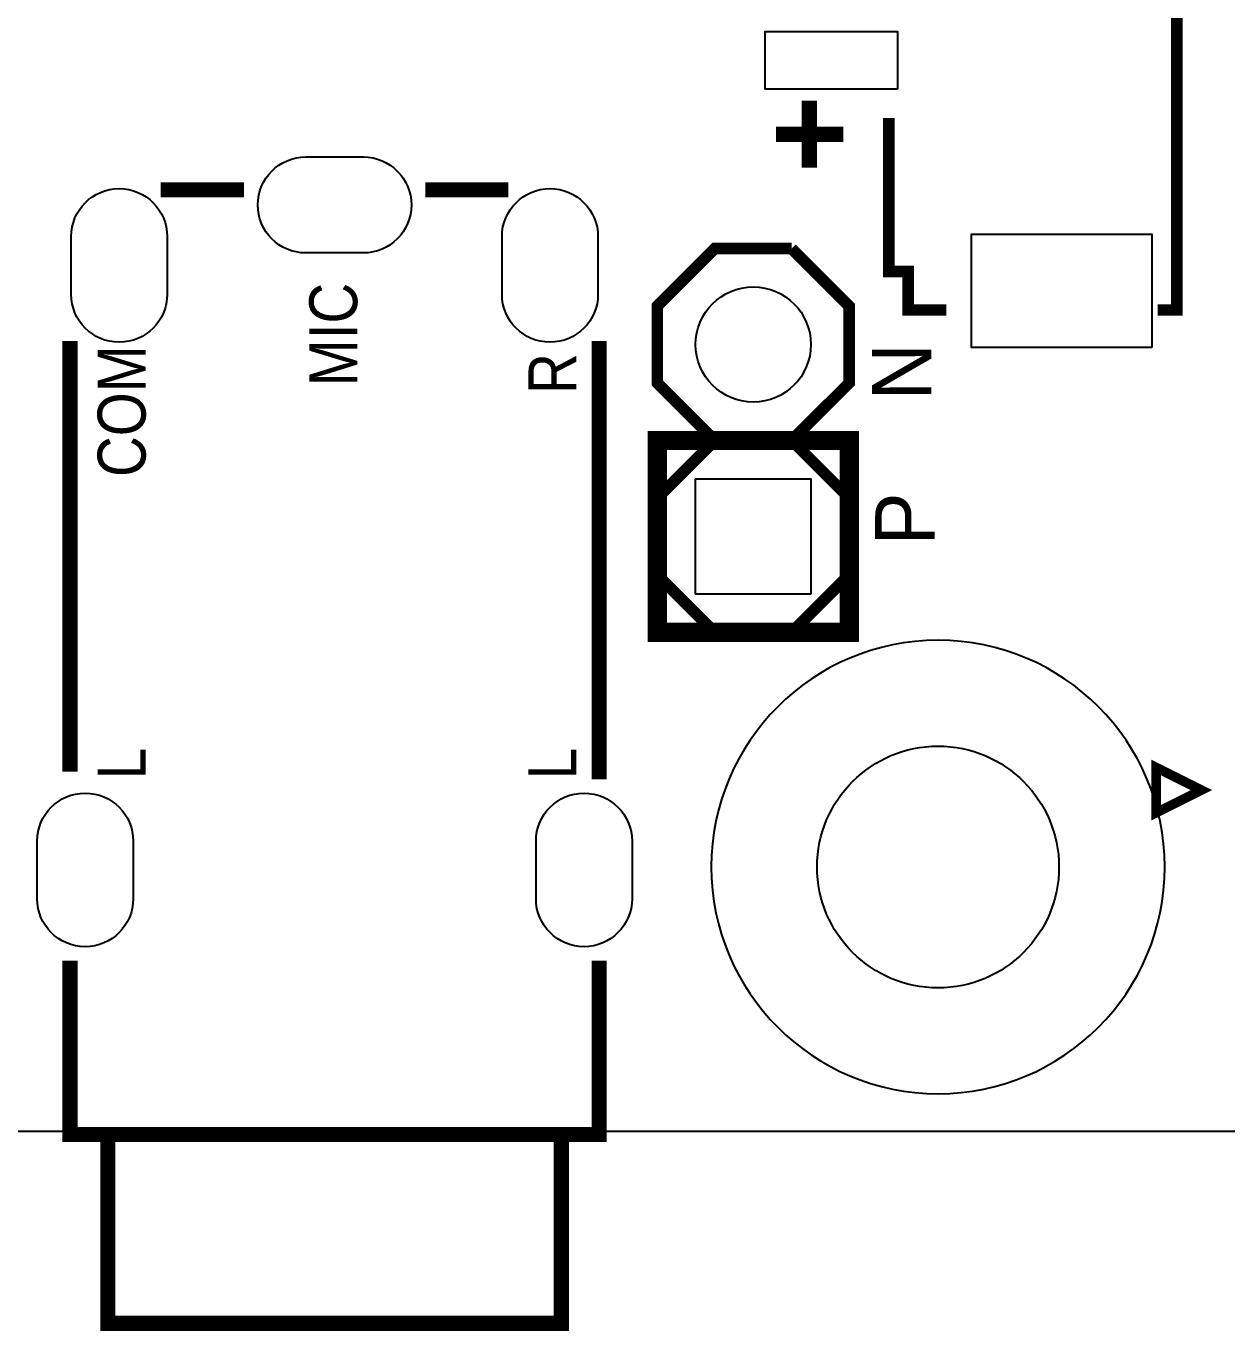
# Model space of a CAD drawing. Extents: x -2 to 100, y -14 to 56.
# Drawn here: x 49.43 to 65.32, y -2.64 to 14.63 of the extents above; entities that cross this region are included whole.
import ezdxf

# ---------------------------------------------------------------- set-up
doc = ezdxf.new("R2010")
doc.units = 0
doc.header["$MEASUREMENT"] = 0
for name, color, linetype in [('BG_OUTLINE', 254, 'CONTINUOUS'), ('PG_SILKSCREEN_TOP', 254, 'CONTINUOUS'), ('PG_SOLDERMASK_TOP', 9, 'CONTINUOUS'), ('PIN_BOTTOM', 1, 'CONTINUOUS'), ('PIN_TOP', 110, 'CONTINUOUS')]:
    doc.layers.add(name, color=color, linetype=linetype)

msp = doc.modelspace()

# ---------------------------------------------------------------- linework, layer by layer
at = {"layer": 'BG_OUTLINE'}
msp.add_lwpolyline([(2.999994, 55.999888), (81.999836, 55.999888, -0.414214), (84.99983, 52.999894), (84.99983, 2.999994, -0.414214), (81.999836, 0), (2.999994, 0, -0.414214), (0, 2.999994), (0, 52.999894, -0.414214)], format="xyb", close=True, dxfattribs=at)
at = {"layer": 'PG_SILKSCREEN_TOP'}
for points, const_width in [([(64.40551, 18.7452), (64.65951, 18.7452), (64.65951, 10.8712), (64.40551, 10.8712)], 0.1524), ([(59.795105, 13.64168), (59.795105, 12.75268)], 0.2032), ([(61.61151, 10.8712), (61.10351, 10.8712), (61.10351, 11.3792), (60.84951, 11.3792), (60.84951, 13.4112)], 0.1524), ([(59.35726, 13.1953), (60.24626, 13.1953)], 0.2032), ([(51.215722, 12.460884), (52.31572, 12.460884)], 0.2), ([(54.715715, 12.460884), (55.815713, 12.460884)], 0.2), ([(59.563, 11.684), (58.547, 11.684), (57.785, 10.922), (57.785, 9.906), (58.547, 9.144), (59.563, 9.144)], 0.1524), ([(59.563, 11.684), (60.325, 10.922), (60.325, 9.906), (59.563, 9.144)], 0.1524), ([(50.015724, 4.760874), (50.015724, 10.460888)], 0.2), ([(57.01571, 10.460888), (57.01571, 4.660875)], 0.2), ([(57.785, 6.604), (57.785, 9.144), (60.325, 9.144), (60.325, 6.604), (57.785, 6.604)], 0.254), ([(59.563, 9.144), (58.547, 9.144), (57.785, 8.382), (57.785, 7.366), (58.547, 6.604), (59.563, 6.604)], 0.1524), ([(59.563, 9.144), (60.325, 8.382), (60.325, 7.366), (59.563, 6.604)], 0.1524), ([(64.384403, 4.817059), (64.384403, 4.217162), (64.984401, 4.517161), (64.384403, 4.817059)], 0.127), ([(56.515711, -0.039116), (56.515711, -2.539111), (50.515723, -2.539111), (50.515723, -0.039116), (50.015724, -0.039116), (50.015724, 2.260879)], 0.2), ([(57.01571, 2.260879), (57.01571, -0.039116), (50.515723, -0.039116)], 0.2)]:
    msp.add_lwpolyline(points, dxfattribs=dict(at, const_width=const_width))
at = {"layer": 'PG_SOLDERMASK_TOP'}
msp.add_lwpolyline([(64.499871, 3.499993, 1), (58.499883, 3.499993, 1)], format="xyb", close=True, dxfattribs=at)
at = {"layer": 'PIN_BOTTOM'}
for points in [[(53.134717, 12.895885), (53.896717, 12.895885, -1), (53.896717, 11.625885), (53.134717, 11.625885, -1)], [(50.03071, 11.079886), (50.03071, 11.841886, -1), (51.30071, 11.841886), (51.30071, 11.079886, -1)], [(55.730724, 11.079886), (55.730724, 11.841886, -1), (57.000724, 11.841886), (57.000724, 11.079886, -1)], [(49.580724, 3.079877), (49.580724, 3.841877, -1), (50.850724, 3.841877), (50.850724, 3.079877, -1)], [(56.180711, 3.079877), (56.180711, 3.841877, -1), (57.450711, 3.841877), (57.450711, 3.079877, -1)]]:
    msp.add_lwpolyline(points, format="xyb", close=True, dxfattribs=at)
msp.add_lwpolyline([(59.817, 7.112), (58.293, 7.112), (58.293, 8.636), (59.817, 8.636)], close=True, dxfattribs=at)
for centre, radius in [((59.055, 10.414), 0.762), ((61.499877, 3.499993), 1.6)]:
    msp.add_circle(centre, radius, dxfattribs=at)
at = {"layer": 'PIN_TOP'}
for points in [[(60.96381, 13.7922), (59.21121, 13.7922), (59.21121, 14.5542), (60.96381, 14.5542)], [(64.32931, 10.3759), (61.94171, 10.3759), (61.94171, 11.8745), (64.32931, 11.8745)], [(59.817, 7.112), (58.293, 7.112), (58.293, 8.636), (59.817, 8.636)]]:
    msp.add_lwpolyline(points, close=True, dxfattribs=at)
for points in [[(53.134717, 12.895885), (53.896717, 12.895885, -1), (53.896717, 11.625885), (53.134717, 11.625885, -1)], [(50.03071, 11.079886), (50.03071, 11.841886, -1), (51.30071, 11.841886), (51.30071, 11.079886, -1)], [(55.730724, 11.079886), (55.730724, 11.841886, -1), (57.000724, 11.841886), (57.000724, 11.079886, -1)], [(49.580724, 3.079877), (49.580724, 3.841877, -1), (50.850724, 3.841877), (50.850724, 3.079877, -1)], [(56.180711, 3.079877), (56.180711, 3.841877, -1), (57.450711, 3.841877), (57.450711, 3.079877, -1)]]:
    msp.add_lwpolyline(points, format="xyb", close=True, dxfattribs=at)
for centre, radius in [((59.055, 10.414), 0.762), ((61.499877, 3.499993), 1.6)]:
    msp.add_circle(centre, radius, dxfattribs=at)

# ---------------------------------------------------------------- texts
at = {"layer": 'PG_SILKSCREEN_TOP', "width": 0.88}
for s, p in [('MIC', (53.815717, 9.86089)), ('COM', (51.015722, 8.660892)), ('R', (56.715711, 9.76089)), ('L', (51.015722, 4.660875)), ('L', (56.715711, 4.660875))]:
    msp.add_text(s, height=0.635, rotation=90, dxfattribs=at).set_placement(p)
at = {"layer": 'PG_SILKSCREEN_TOP'}
for s, p in [('N', (61.41212, 9.67232)), ('P', (61.4553, 7.75462))]:
    msp.add_text(s, height=0.7874, rotation=90, dxfattribs=at).set_placement(p)

doc.saveas('drawing.dxf')
